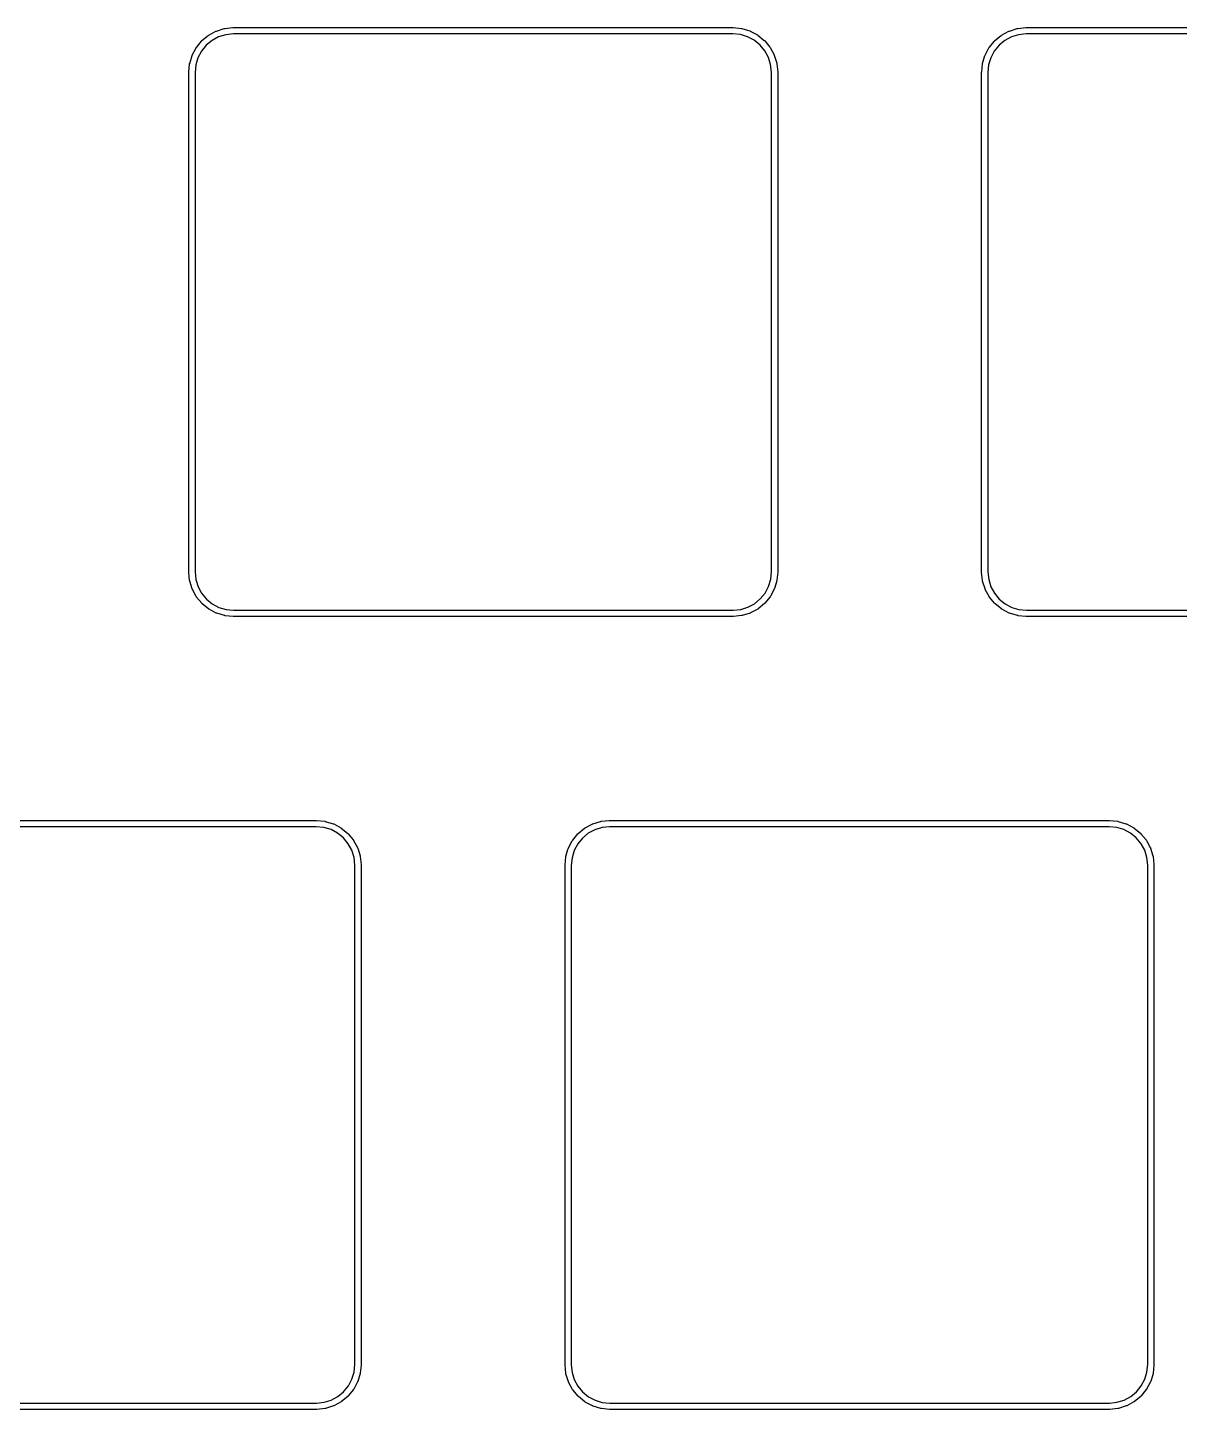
# Model space of a CAD drawing. Extents: x 18 to 369, y 6 to 139.
# Drawn here: x 286.32 to 313.99, y 72.27 to 105.47 of the extents above; entities that cross this region are included whole.
import ezdxf

# ---------------------------------------------------------------- set-up
doc = ezdxf.new("R2010")
doc.units = 0
doc.layers.add('BLACK', color=7, linetype='CONTINUOUS')

msp = doc.modelspace()

# ---------------------------------------------------------------- linework, layer by layer
at = {"layer": 'BLACK', "linetype": 'CONTINUOUS'}
for p, q in [((290.506, 105.157), (290.657, 105.281)), ((290.657, 105.282), (290.663, 105.286)), ((290.657, 105.281), (290.657, 105.282)), ((290.657, 105.281), (290.657, 105.281)), ((290.657, 105.281), (290.657, 105.281)), ((290.663, 105.286), (290.669, 105.289)), ((290.669, 105.289), (290.84, 105.382)), ((290.905, 105.247), (290.747, 105.161)), ((290.84, 105.382), (290.841, 105.383)), ((290.84, 105.382), (290.84, 105.382)), ((290.84, 105.382), (290.84, 105.382)), ((290.841, 105.383), (290.848, 105.385)), ((290.848, 105.385), (290.854, 105.388)), ((290.854, 105.388), (291.04, 105.446)), ((291.078, 105.3), (290.905, 105.247)), ((291.04, 105.446), (291.041, 105.446)), ((291.041, 105.446), (291.048, 105.447)), ((291.048, 105.447), (291.055, 105.449)), ((291.055, 105.449), (291.249, 105.469)), ((291.261, 105.319), (291.078, 105.3)), ((291.249, 105.469), (291.25, 105.469)), ((291.25, 105.469), (291.253, 105.469)), ((291.253, 105.469), (291.256, 105.469)), ((291.256, 105.469), (291.26, 105.469)), ((291.26, 105.469), (291.26, 105.469)), ((291.26, 105.469), (291.263, 105.469)), ((291.264, 105.319), (291.261, 105.319)), ((291.263, 105.469), (303.267, 105.469)), ((303.26, 105.319), (291.264, 105.319)), ((291.264, 105.319), (291.264, 105.319)), ((303.443, 105.301), (303.26, 105.319)), ((303.267, 105.469), (303.271, 105.469)), ((303.271, 105.469), (303.271, 105.469)), ((303.271, 105.469), (303.465, 105.45)), ((303.616, 105.249), (303.443, 105.301)), ((303.465, 105.45), (303.465, 105.45)), ((303.465, 105.45), (303.466, 105.45)), ((303.466, 105.45), (303.473, 105.448)), ((303.473, 105.448), (303.479, 105.447)), ((303.479, 105.447), (303.666, 105.391)), ((303.775, 105.165), (303.616, 105.249)), ((303.666, 105.391), (303.667, 105.39)), ((303.667, 105.39), (303.674, 105.388)), ((303.674, 105.388), (303.68, 105.385)), ((303.68, 105.385), (303.852, 105.293)), ((303.852, 105.293), (303.852, 105.293)), ((303.852, 105.293), (303.853, 105.293)), ((303.853, 105.293), (303.859, 105.289)), ((303.859, 105.289), (303.864, 105.285)), ((303.864, 105.285), (304.016, 105.162)), ((309.556, 105.157), (309.707, 105.281)), ((309.707, 105.282), (309.713, 105.286)), ((309.707, 105.281), (309.707, 105.282)), ((309.707, 105.281), (309.707, 105.281)), ((309.707, 105.281), (309.707, 105.281)), ((309.713, 105.286), (309.719, 105.289)), ((309.719, 105.289), (309.89, 105.382)), ((309.955, 105.247), (309.797, 105.161)), ((309.89, 105.382), (309.891, 105.383)), ((309.891, 105.383), (309.898, 105.385)), ((309.898, 105.385), (309.904, 105.388)), ((309.904, 105.388), (310.09, 105.446)), ((310.128, 105.3), (309.955, 105.247)), ((310.09, 105.446), (310.09, 105.446)), ((310.09, 105.446), (310.091, 105.446)), ((310.091, 105.446), (310.098, 105.447)), ((310.098, 105.447), (310.105, 105.449)), ((310.105, 105.449), (310.299, 105.469)), ((310.311, 105.319), (310.128, 105.3)), ((310.299, 105.469), (310.3, 105.469)), ((310.3, 105.469), (310.303, 105.469)), ((310.303, 105.469), (310.306, 105.469)), ((310.306, 105.469), (310.31, 105.469)), ((310.31, 105.469), (310.31, 105.469)), ((310.31, 105.469), (322.317, 105.469)), ((310.314, 105.319), (310.311, 105.319)), ((322.31, 105.319), (310.314, 105.319)), ((290.273, 104.811), (290.364, 104.983)), ((290.364, 104.983), (290.365, 104.984)), ((290.365, 104.984), (290.369, 104.989)), ((290.369, 104.989), (290.373, 104.995)), ((290.373, 104.995), (290.496, 105.146)), ((290.607, 105.046), (290.493, 104.906)), ((290.496, 105.146), (290.497, 105.147)), ((290.497, 105.147), (290.501, 105.152)), ((290.501, 105.152), (290.506, 105.157)), ((290.747, 105.161), (290.607, 105.046)), ((303.915, 105.05), (303.775, 105.165)), ((304.03, 104.911), (303.915, 105.05)), ((304.016, 105.162), (304.016, 105.161)), ((304.016, 105.161), (304.021, 105.157)), ((304.021, 105.157), (304.026, 105.152)), ((304.026, 105.152), (304.15, 105.001)), ((304.15, 105.001), (304.15, 105.001)), ((304.15, 105.001), (304.15, 105.001)), ((304.15, 105.001), (304.151, 105.001)), ((304.151, 105.001), (304.155, 104.995)), ((304.155, 104.995), (304.159, 104.989)), ((304.159, 104.989), (304.251, 104.818)), ((309.323, 104.811), (309.414, 104.983)), ((309.414, 104.983), (309.415, 104.984)), ((309.414, 104.983), (309.414, 104.983)), ((309.414, 104.983), (309.414, 104.983)), ((309.415, 104.984), (309.419, 104.989)), ((309.419, 104.989), (309.423, 104.995)), ((309.423, 104.995), (309.546, 105.146)), ((309.657, 105.046), (309.543, 104.906)), ((309.546, 105.146), (309.547, 105.147)), ((309.547, 105.147), (309.551, 105.152)), ((309.551, 105.152), (309.556, 105.157)), ((309.797, 105.161), (309.657, 105.046)), ((290.189, 104.402), (290.208, 104.596)), ((290.208, 104.597), (290.209, 104.604)), ((290.208, 104.596), (290.208, 104.597)), ((290.208, 104.596), (290.208, 104.596)), ((290.208, 104.596), (290.208, 104.596)), ((290.209, 104.604), (290.211, 104.61)), ((290.211, 104.61), (290.267, 104.797)), ((290.267, 104.797), (290.268, 104.798)), ((290.267, 104.797), (290.267, 104.797)), ((290.267, 104.797), (290.267, 104.797)), ((290.268, 104.798), (290.27, 104.804)), ((290.27, 104.804), (290.273, 104.811)), ((290.409, 104.747), (290.357, 104.574)), ((290.493, 104.906), (290.409, 104.747)), ((304.116, 104.753), (304.03, 104.911)), ((304.169, 104.58), (304.116, 104.753)), ((304.189, 104.397), (304.169, 104.58)), ((304.251, 104.818), (304.252, 104.817)), ((304.252, 104.817), (304.254, 104.81)), ((304.254, 104.81), (304.257, 104.804)), ((304.257, 104.804), (304.315, 104.618)), ((304.315, 104.618), (304.315, 104.617)), ((304.315, 104.617), (304.316, 104.61)), ((304.316, 104.61), (304.318, 104.603)), ((304.318, 104.603), (304.338, 104.409)), ((309.24, 104.409), (309.258, 104.596)), ((309.258, 104.597), (309.259, 104.604)), ((309.258, 104.596), (309.258, 104.597)), ((309.258, 104.596), (309.258, 104.596)), ((309.258, 104.596), (309.258, 104.596)), ((309.259, 104.604), (309.261, 104.61)), ((309.261, 104.61), (309.317, 104.797)), ((309.317, 104.797), (309.318, 104.798)), ((309.317, 104.797), (309.317, 104.797)), ((309.317, 104.797), (309.317, 104.797)), ((309.318, 104.798), (309.32, 104.804)), ((309.32, 104.804), (309.323, 104.811)), ((309.459, 104.747), (309.407, 104.574)), ((309.543, 104.906), (309.459, 104.747)), ((290.189, 104.398), (290.189, 104.402)), ((290.189, 104.402), (290.189, 104.402)), ((290.189, 92.3907), (290.189, 104.398)), ((290.357, 104.574), (290.339, 104.391)), ((290.339, 104.391), (290.339, 92.3946)), ((304.189, 104.394), (304.189, 104.397)), ((304.189, 92.398), (304.189, 104.394)), ((304.338, 104.409), (304.338, 104.408)), ((304.338, 104.408), (304.338, 104.405)), ((304.338, 104.405), (304.339, 104.402)), ((304.339, 104.402), (304.339, 104.398)), ((304.339, 104.398), (304.339, 104.398)), ((304.339, 104.398), (304.339, 104.395)), ((304.339, 104.395), (304.339, 104.395)), ((304.339, 104.395), (304.339, 104.394)), ((304.339, 104.394), (304.339, 92.3907)), ((309.239, 104.398), (309.24, 104.409)), ((309.239, 92.3943), (309.239, 104.398)), ((309.24, 104.409), (309.24, 104.409)), ((309.407, 104.574), (309.389, 104.391)), ((309.389, 104.391), (309.389, 92.3946)), ((290.189, 92.3906), (290.189, 92.3907)), ((290.189, 92.3871), (290.189, 92.3906)), ((290.189, 92.3839), (290.189, 92.3871)), ((290.189, 92.3806), (290.189, 92.3839)), ((290.189, 92.3795), (290.189, 92.3806)), ((290.209, 92.1854), (290.189, 92.3795)), ((290.339, 92.3946), (290.339, 92.3946)), ((290.339, 92.3946), (290.339, 92.3914)), ((290.339, 92.3914), (290.358, 92.2084)), ((304.171, 92.2147), (304.189, 92.398)), ((304.338, 92.3838), (304.319, 92.1928)), ((304.339, 92.3907), (304.338, 92.3838)), ((309.239, 92.3941), (309.239, 92.3943)), ((309.239, 92.3939), (309.239, 92.3941)), ((309.239, 92.3907), (309.239, 92.3939)), ((309.239, 92.3906), (309.239, 92.3907)), ((309.239, 92.3871), (309.239, 92.3906)), ((309.239, 92.3838), (309.239, 92.3871)), ((309.239, 92.3806), (309.239, 92.3838)), ((309.239, 92.3795), (309.239, 92.3806)), ((309.259, 92.1854), (309.239, 92.3795)), ((309.389, 92.3946), (309.389, 92.3914)), ((309.389, 92.3914), (309.408, 92.2084)), ((290.211, 92.1788), (290.209, 92.1854)), ((290.212, 92.1721), (290.211, 92.1788)), ((290.212, 92.1711), (290.212, 92.1721)), ((290.27, 91.9847), (290.212, 92.1711)), ((290.212, 92.1711), (290.212, 92.1711)), ((290.212, 92.1711), (290.212, 92.1711)), ((290.273, 91.9784), (290.27, 91.9847)), ((290.275, 91.9721), (290.273, 91.9784)), ((290.276, 91.9712), (290.275, 91.9721)), ((290.369, 91.7995), (290.276, 91.9712)), ((290.358, 92.2084), (290.411, 92.036)), ((290.411, 92.036), (290.497, 91.8773)), ((304.034, 91.8827), (304.118, 92.042)), ((304.118, 92.042), (304.171, 92.2147)), ((304.254, 91.9781), (304.163, 91.8058)), ((304.257, 91.9843), (304.254, 91.9781)), ((304.26, 91.9906), (304.257, 91.9843)), ((304.316, 92.1784), (304.26, 91.9916)), ((304.26, 91.9916), (304.26, 91.9916)), ((304.26, 91.9916), (304.26, 91.9916)), ((304.26, 91.9916), (304.26, 91.9906)), ((304.318, 92.1851), (304.316, 92.1784)), ((304.319, 92.1918), (304.318, 92.1851)), ((304.319, 92.1928), (304.319, 92.1918)), ((309.261, 92.1788), (309.259, 92.1854)), ((309.262, 92.1721), (309.261, 92.1788)), ((309.262, 92.1711), (309.262, 92.1721)), ((309.32, 91.9847), (309.262, 92.1711)), ((309.323, 91.9784), (309.32, 91.9847)), ((309.325, 91.9721), (309.323, 91.9784)), ((309.326, 91.9712), (309.325, 91.9721)), ((309.419, 91.7995), (309.326, 91.9712)), ((309.326, 91.9712), (309.326, 91.9712)), ((309.326, 91.9712), (309.326, 91.9712)), ((309.408, 92.2084), (309.461, 92.036)), ((309.461, 92.036), (309.547, 91.8773)), ((290.372, 91.7939), (290.369, 91.7995)), ((290.376, 91.7882), (290.372, 91.7939)), ((290.377, 91.7874), (290.376, 91.7882)), ((290.377, 91.7873), (290.377, 91.7874)), ((290.377, 91.7874), (290.377, 91.7874)), ((290.501, 91.637), (290.377, 91.7873)), ((290.497, 91.8773), (290.612, 91.7383)), ((290.506, 91.6322), (290.501, 91.637)), ((290.511, 91.6273), (290.506, 91.6322)), ((290.612, 91.7383), (290.752, 91.6242)), ((303.781, 91.6278), (303.92, 91.7428)), ((304.021, 91.6319), (303.871, 91.5075)), ((303.92, 91.7428), (304.034, 91.8827)), ((304.026, 91.6368), (304.021, 91.6319)), ((304.031, 91.6415), (304.026, 91.6368)), ((304.155, 91.7936), (304.031, 91.6423)), ((304.031, 91.6423), (304.031, 91.6423)), ((304.031, 91.6423), (304.031, 91.6423)), ((304.031, 91.6423), (304.031, 91.6415)), ((304.158, 91.7992), (304.155, 91.7936)), ((304.162, 91.8048), (304.158, 91.7992)), ((304.163, 91.8057), (304.162, 91.8048)), ((304.163, 91.8058), (304.163, 91.8057)), ((304.163, 91.8057), (304.163, 91.8057)), ((309.422, 91.7939), (309.419, 91.7995)), ((309.426, 91.7882), (309.422, 91.7939)), ((309.427, 91.7874), (309.426, 91.7882)), ((309.427, 91.7873), (309.427, 91.7874)), ((309.551, 91.637), (309.427, 91.7873)), ((309.427, 91.7873), (309.427, 91.7873)), ((309.547, 91.8773), (309.662, 91.7383)), ((309.556, 91.6322), (309.551, 91.637)), ((309.561, 91.6273), (309.556, 91.6322)), ((309.662, 91.7383), (309.802, 91.6242)), ((290.512, 91.6267), (290.511, 91.6273)), ((290.663, 91.5033), (290.512, 91.6267)), ((290.668, 91.4995), (290.663, 91.5033)), ((290.674, 91.4957), (290.668, 91.4995)), ((290.675, 91.4952), (290.674, 91.4957)), ((290.847, 91.4036), (290.675, 91.4952)), ((290.675, 91.4952), (290.675, 91.4952)), ((290.675, 91.4952), (290.675, 91.4952)), ((290.752, 91.6242), (290.911, 91.5395)), ((290.854, 91.401), (290.847, 91.4036)), ((290.86, 91.3983), (290.854, 91.401)), ((290.861, 91.398), (290.86, 91.3983)), ((291.048, 91.3416), (290.861, 91.398)), ((290.861, 91.398), (290.861, 91.398)), ((290.861, 91.398), (290.861, 91.398)), ((290.911, 91.5395), (291.084, 91.4873)), ((291.054, 91.3403), (291.048, 91.3416)), ((291.061, 91.3389), (291.054, 91.3403)), ((291.062, 91.3388), (291.061, 91.3389)), ((291.252, 91.3201), (291.062, 91.3388)), ((291.062, 91.3388), (291.062, 91.3388)), ((291.062, 91.3388), (291.062, 91.3388)), ((291.084, 91.4873), (291.267, 91.4693)), ((291.26, 91.3193), (291.252, 91.3201)), ((303.267, 91.3193), (291.26, 91.3193)), ((291.267, 91.4693), (303.263, 91.4693)), ((303.263, 91.4693), (303.266, 91.4694)), ((303.266, 91.4694), (303.449, 91.4886)), ((303.271, 91.3194), (303.267, 91.3194)), ((303.267, 91.3194), (303.267, 91.3193)), ((303.274, 91.3197), (303.271, 91.3194)), ((303.277, 91.3197), (303.274, 91.3197)), ((303.278, 91.3198), (303.277, 91.3197)), ((303.472, 91.3402), (303.278, 91.3198)), ((303.449, 91.4886), (303.622, 91.542)), ((303.479, 91.3415), (303.472, 91.3402)), ((303.486, 91.3428), (303.479, 91.3415)), ((303.487, 91.3431), (303.486, 91.3428)), ((303.673, 91.4008), (303.487, 91.3431)), ((303.622, 91.542), (303.781, 91.6278)), ((303.68, 91.4035), (303.673, 91.4008)), ((303.686, 91.406), (303.68, 91.4035)), ((303.687, 91.4065), (303.686, 91.406)), ((303.858, 91.4993), (303.687, 91.4065)), ((303.864, 91.5031), (303.858, 91.4993)), ((303.87, 91.5069), (303.864, 91.5031)), ((303.871, 91.5075), (303.87, 91.5069)), ((309.562, 91.6267), (309.561, 91.6273)), ((309.713, 91.5033), (309.562, 91.6267)), ((309.562, 91.6267), (309.562, 91.6267)), ((309.562, 91.6267), (309.562, 91.6267)), ((309.718, 91.4995), (309.713, 91.5033)), ((309.724, 91.4957), (309.718, 91.4995)), ((309.725, 91.4952), (309.724, 91.4957)), ((309.897, 91.4036), (309.725, 91.4952)), ((309.725, 91.4952), (309.725, 91.4952)), ((309.725, 91.4952), (309.725, 91.4952)), ((309.802, 91.6242), (309.961, 91.5395)), ((309.904, 91.401), (309.897, 91.4036)), ((309.91, 91.3983), (309.904, 91.401)), ((309.911, 91.398), (309.91, 91.3983)), ((310.098, 91.3416), (309.911, 91.398)), ((309.911, 91.398), (309.911, 91.398)), ((309.911, 91.398), (309.911, 91.398)), ((309.961, 91.5395), (310.134, 91.4873)), ((310.104, 91.3403), (310.098, 91.3416)), ((310.111, 91.3389), (310.104, 91.3403)), ((310.112, 91.3388), (310.111, 91.3389)), ((310.299, 91.3204), (310.112, 91.3388)), ((310.112, 91.3388), (310.112, 91.3388)), ((310.134, 91.4873), (310.317, 91.4693)), ((310.31, 91.3193), (310.299, 91.3204)), ((310.299, 91.3204), (310.299, 91.3204)), ((322.314, 91.3194), (310.31, 91.3193)), ((310.317, 91.4693), (322.313, 91.4693)), ((281.253, 86.4194), (293.257, 86.4193)), ((293.257, 86.4193), (293.261, 86.419)), ((293.261, 86.419), (293.261, 86.419)), ((293.261, 86.419), (293.455, 86.3999)), ((293.455, 86.3999), (293.455, 86.3999)), ((293.455, 86.3999), (293.456, 86.3998)), ((293.455, 86.3999), (293.455, 86.3999)), ((293.456, 86.3998), (293.463, 86.3984)), ((293.463, 86.3984), (293.469, 86.3971)), ((293.469, 86.3971), (293.656, 86.3407)), ((293.656, 86.3407), (293.657, 86.3404)), ((293.657, 86.3404), (293.664, 86.3377)), ((293.664, 86.3377), (293.67, 86.3351)), ((293.67, 86.3351), (293.842, 86.2435)), ((299.709, 86.2394), (299.88, 86.3322)), ((299.88, 86.3322), (299.881, 86.3327)), ((299.88, 86.3322), (299.88, 86.3322)), ((299.88, 86.3322), (299.88, 86.3322)), ((299.881, 86.3327), (299.888, 86.3352)), ((299.888, 86.3352), (299.894, 86.3379)), ((299.894, 86.3379), (300.08, 86.3956)), ((300.08, 86.3956), (300.081, 86.3959)), ((300.081, 86.3959), (300.088, 86.3972)), ((300.088, 86.3972), (300.095, 86.3985)), ((300.095, 86.3985), (300.289, 86.4189)), ((300.289, 86.4189), (300.29, 86.419)), ((300.29, 86.419), (300.293, 86.419)), ((300.293, 86.419), (300.296, 86.4193)), ((300.296, 86.4193), (300.3, 86.4193)), ((300.3, 86.4193), (300.3, 86.4194)), ((300.3, 86.4194), (300.303, 86.4194)), ((300.303, 86.4194), (312.307, 86.4194)), ((312.307, 86.4194), (312.311, 86.419)), ((312.311, 86.419), (312.311, 86.419)), ((312.311, 86.419), (312.505, 86.3999)), ((312.505, 86.3999), (312.505, 86.3999)), ((312.505, 86.3999), (312.505, 86.3999)), ((312.505, 86.3999), (312.506, 86.3998)), ((312.506, 86.3998), (312.513, 86.3984)), ((312.513, 86.3984), (312.519, 86.3971)), ((312.519, 86.3971), (312.706, 86.3407)), ((312.706, 86.3407), (312.706, 86.3407)), ((312.706, 86.3407), (312.706, 86.3407)), ((312.706, 86.3407), (312.707, 86.3404)), ((312.707, 86.3404), (312.714, 86.3377)), ((312.714, 86.3377), (312.72, 86.3351)), ((312.72, 86.3351), (312.892, 86.2435)), ((293.25, 86.2693), (281.254, 86.2694)), ((293.433, 86.2514), (293.25, 86.2693)), ((293.606, 86.1992), (293.433, 86.2514)), ((293.765, 86.1145), (293.606, 86.1992)), ((293.905, 86.0004), (293.765, 86.1145)), ((293.842, 86.2435), (293.843, 86.243)), ((293.843, 86.243), (293.849, 86.2392)), ((293.849, 86.2392), (293.854, 86.2354)), ((293.854, 86.2354), (294.006, 86.112)), ((294.02, 85.8614), (293.905, 86.0004)), ((294.006, 86.112), (294.006, 86.112)), ((294.006, 86.112), (294.006, 86.112)), ((294.006, 86.112), (294.006, 86.1114)), ((294.006, 86.1114), (294.011, 86.1065)), ((294.011, 86.1065), (294.016, 86.1017)), ((294.016, 86.1017), (294.14, 85.9514)), ((299.413, 85.9451), (299.536, 86.0964)), ((299.647, 85.9959), (299.533, 85.856)), ((299.536, 86.0964), (299.537, 86.0972)), ((299.537, 86.0972), (299.541, 86.102)), ((299.541, 86.102), (299.546, 86.1068)), ((299.546, 86.1068), (299.697, 86.2312)), ((299.787, 86.1109), (299.647, 85.9959)), ((299.697, 86.2318), (299.703, 86.2355)), ((299.697, 86.2312), (299.697, 86.2318)), ((299.697, 86.2312), (299.697, 86.2312)), ((299.697, 86.2312), (299.697, 86.2312)), ((299.703, 86.2355), (299.709, 86.2394)), ((299.945, 86.1967), (299.787, 86.1109)), ((300.118, 86.2501), (299.945, 86.1967)), ((300.301, 86.2693), (300.118, 86.2501)), ((300.304, 86.2694), (300.301, 86.2693)), ((312.3, 86.2694), (300.304, 86.2694)), ((300.304, 86.2694), (300.304, 86.2694)), ((312.483, 86.2514), (312.3, 86.2694)), ((312.656, 86.1992), (312.483, 86.2514)), ((312.815, 86.1145), (312.656, 86.1992)), ((312.955, 86.0005), (312.815, 86.1145)), ((312.892, 86.2435), (312.892, 86.2435)), ((312.892, 86.2435), (312.893, 86.243)), ((312.893, 86.243), (312.899, 86.2392)), ((312.899, 86.2392), (312.904, 86.2354)), ((312.904, 86.2354), (313.056, 86.112)), ((313.07, 85.8614), (312.955, 86.0005)), ((313.056, 86.112), (313.056, 86.1114)), ((313.056, 86.1114), (313.061, 86.1065)), ((313.061, 86.1065), (313.066, 86.1017)), ((313.066, 86.1017), (313.19, 85.9514)), ((294.106, 85.7027), (294.02, 85.8614)), ((294.159, 85.5303), (294.106, 85.7027)), ((294.14, 85.9514), (294.14, 85.9513)), ((294.14, 85.9513), (294.14, 85.9513)), ((294.14, 85.9513), (294.141, 85.9505)), ((294.141, 85.9505), (294.145, 85.9449)), ((294.145, 85.9449), (294.149, 85.9392)), ((294.149, 85.9392), (294.241, 85.7675)), ((294.241, 85.7675), (294.242, 85.7666)), ((294.242, 85.7666), (294.244, 85.7603)), ((294.244, 85.7603), (294.247, 85.754)), ((294.247, 85.754), (294.305, 85.5676)), ((299.251, 85.5603), (299.307, 85.7471)), ((299.307, 85.7471), (299.308, 85.7481)), ((299.308, 85.7481), (299.31, 85.7544)), ((299.31, 85.7544), (299.313, 85.7606)), ((299.313, 85.7606), (299.404, 85.933)), ((299.449, 85.6967), (299.397, 85.5239)), ((299.404, 85.933), (299.405, 85.9339)), ((299.404, 85.933), (299.404, 85.933)), ((299.404, 85.933), (299.404, 85.933)), ((299.405, 85.9339), (299.409, 85.9395)), ((299.409, 85.9395), (299.413, 85.9451)), ((299.533, 85.856), (299.449, 85.6967)), ((313.156, 85.7027), (313.07, 85.8614)), ((313.209, 85.5303), (313.156, 85.7027)), ((313.19, 85.9514), (313.19, 85.9514)), ((313.19, 85.9514), (313.19, 85.9513)), ((313.19, 85.9513), (313.191, 85.9505)), ((313.191, 85.9505), (313.195, 85.9448)), ((313.195, 85.9448), (313.199, 85.9392)), ((313.199, 85.9392), (313.291, 85.7676)), ((313.291, 85.7676), (313.291, 85.7675)), ((313.291, 85.7675), (313.291, 85.7675)), ((313.291, 85.7675), (313.292, 85.7666)), ((313.292, 85.7666), (313.294, 85.7603)), ((313.294, 85.7603), (313.297, 85.754)), ((313.297, 85.754), (313.355, 85.5676)), ((294.179, 85.3473), (294.159, 85.5303)), ((294.179, 85.3441), (294.179, 85.3473)), ((294.179, 73.3481), (294.179, 85.3441)), ((294.305, 85.5676), (294.305, 85.5676)), ((294.305, 85.5676), (294.305, 85.5676)), ((294.305, 85.5676), (294.305, 85.5666)), ((294.305, 85.5666), (294.306, 85.5599)), ((294.306, 85.5599), (294.308, 85.5533)), ((294.308, 85.5533), (294.328, 85.3592)), ((294.328, 85.3592), (294.328, 85.3581)), ((294.328, 85.3581), (294.328, 85.3548)), ((294.328, 85.3548), (294.329, 85.3516)), ((294.329, 85.3516), (294.329, 85.3481)), ((294.329, 85.3481), (294.329, 85.348)), ((294.329, 85.348), (294.329, 85.3449)), ((294.329, 85.3449), (294.329, 85.3446)), ((294.329, 85.3446), (294.329, 85.3443)), ((294.329, 85.3443), (294.329, 73.3407)), ((299.229, 85.3517), (299.248, 85.5459)), ((299.229, 85.3515), (299.229, 85.3517)), ((299.229, 85.348), (299.229, 85.3515)), ((299.229, 73.3407), (299.229, 85.348)), ((299.248, 85.5469), (299.249, 85.5536)), ((299.248, 85.5459), (299.248, 85.5469)), ((299.248, 85.5459), (299.248, 85.5459)), ((299.248, 85.5459), (299.248, 85.5459)), ((299.249, 85.5536), (299.251, 85.5603)), ((299.397, 85.5239), (299.379, 85.3408)), ((299.379, 85.3408), (299.379, 73.3446)), ((313.229, 85.3473), (313.209, 85.5303)), ((313.229, 85.3441), (313.229, 85.3473)), ((313.229, 73.3481), (313.229, 85.3441)), ((313.229, 85.3441), (313.229, 85.3441)), ((313.355, 85.5676), (313.355, 85.5666)), ((313.355, 85.5666), (313.356, 85.5599)), ((313.356, 85.5599), (313.358, 85.5533)), ((313.358, 85.5533), (313.378, 85.3592)), ((313.378, 85.3592), (313.378, 85.3581)), ((313.378, 85.3581), (313.378, 85.3548)), ((313.378, 85.3548), (313.379, 85.3516)), ((313.379, 85.3516), (313.379, 85.3481)), ((313.379, 85.3481), (313.379, 85.348)), ((313.379, 85.348), (313.379, 73.3407)), ((294.108, 72.992), (294.161, 73.1648)), ((294.161, 73.1648), (294.179, 73.3481)), ((294.306, 73.1284), (294.25, 72.9416)), ((294.308, 73.1351), (294.306, 73.1284)), ((294.309, 73.1418), (294.308, 73.1351)), ((294.327, 73.3296), (294.309, 73.1428)), ((294.309, 73.1428), (294.309, 73.1428)), ((294.309, 73.1428), (294.309, 73.1428)), ((294.309, 73.1428), (294.309, 73.1418)), ((294.329, 73.3407), (294.327, 73.3296)), ((294.327, 73.3296), (294.327, 73.3296)), ((299.229, 73.3405), (299.229, 73.3407)), ((299.229, 73.3371), (299.229, 73.3405)), ((299.229, 73.3338), (299.229, 73.3371)), ((299.229, 73.3306), (299.229, 73.3338)), ((299.229, 73.3295), (299.229, 73.3306)), ((299.249, 73.1354), (299.229, 73.3295)), ((299.251, 73.1288), (299.249, 73.1354)), ((299.252, 73.1221), (299.251, 73.1288)), ((299.252, 73.1211), (299.252, 73.1221)), ((299.31, 72.9347), (299.252, 73.1211)), ((299.379, 73.3446), (299.379, 73.3446)), ((299.379, 73.3446), (299.379, 73.3414)), ((299.379, 73.3414), (299.398, 73.1584)), ((299.398, 73.1584), (299.451, 72.986)), ((313.158, 72.992), (313.211, 73.1648)), ((313.211, 73.1648), (313.229, 73.3481)), ((313.356, 73.1284), (313.3, 72.9416)), ((313.358, 73.1351), (313.356, 73.1284)), ((313.359, 73.1418), (313.358, 73.1351)), ((313.377, 73.3296), (313.359, 73.1428)), ((313.359, 73.1428), (313.359, 73.1418)), ((313.379, 73.3407), (313.377, 73.3296)), ((313.377, 73.3296), (313.377, 73.3296)), ((293.91, 72.6928), (294.024, 72.8327)), ((294.145, 72.7436), (294.021, 72.5923)), ((294.024, 72.8327), (294.108, 72.992)), ((294.148, 72.7493), (294.145, 72.7436)), ((294.152, 72.7548), (294.148, 72.7493)), ((294.153, 72.7557), (294.152, 72.7548)), ((294.244, 72.9281), (294.153, 72.7558)), ((294.153, 72.7558), (294.153, 72.7557)), ((294.153, 72.7557), (294.153, 72.7557)), ((294.247, 72.9343), (294.244, 72.9281)), ((294.25, 72.9406), (294.247, 72.9343)), ((294.25, 72.9416), (294.25, 72.9406)), ((299.313, 72.9284), (299.31, 72.9347)), ((299.315, 72.9221), (299.313, 72.9284)), ((299.316, 72.9212), (299.315, 72.9221)), ((299.409, 72.7495), (299.316, 72.9212)), ((299.412, 72.7439), (299.409, 72.7495)), ((299.416, 72.7382), (299.412, 72.7439)), ((299.417, 72.7374), (299.416, 72.7382)), ((299.417, 72.7373), (299.417, 72.7374)), ((299.541, 72.587), (299.417, 72.7373)), ((299.417, 72.7373), (299.417, 72.7373)), ((299.451, 72.986), (299.537, 72.8273)), ((299.537, 72.8273), (299.652, 72.6882)), ((312.96, 72.6928), (313.074, 72.8327)), ((313.195, 72.7436), (313.071, 72.5923)), ((313.074, 72.8327), (313.158, 72.992)), ((313.198, 72.7493), (313.195, 72.7436)), ((313.202, 72.7548), (313.198, 72.7493)), ((313.203, 72.7557), (313.202, 72.7548)), ((313.294, 72.9281), (313.203, 72.7558)), ((313.203, 72.7558), (313.203, 72.7558)), ((313.203, 72.7558), (313.203, 72.7557)), ((313.297, 72.9344), (313.294, 72.9281)), ((313.3, 72.9406), (313.297, 72.9344)), ((313.3, 72.9416), (313.3, 72.9406)), ((281.257, 72.4194), (293.253, 72.4194)), ((293.253, 72.4194), (293.253, 72.4194)), ((293.253, 72.4194), (293.257, 72.4194)), ((293.257, 72.4194), (293.439, 72.4386)), ((293.439, 72.4386), (293.612, 72.492)), ((293.612, 72.492), (293.771, 72.5778)), ((293.848, 72.4493), (293.677, 72.3565)), ((293.771, 72.5778), (293.91, 72.6928)), ((293.854, 72.4532), (293.848, 72.4493)), ((293.86, 72.4569), (293.854, 72.4532)), ((293.861, 72.4575), (293.86, 72.4569)), ((294.011, 72.5819), (293.861, 72.4575)), ((294.016, 72.5867), (294.011, 72.5819)), ((294.021, 72.5915), (294.016, 72.5867)), ((294.021, 72.5923), (294.021, 72.5923)), ((294.021, 72.5923), (294.021, 72.5923)), ((294.021, 72.5923), (294.021, 72.5915)), ((299.546, 72.5822), (299.541, 72.587)), ((299.551, 72.5773), (299.546, 72.5822)), ((299.552, 72.5767), (299.551, 72.5773)), ((299.703, 72.4533), (299.552, 72.5767)), ((299.552, 72.5767), (299.552, 72.5767)), ((299.552, 72.5767), (299.552, 72.5767)), ((299.652, 72.6882), (299.792, 72.5742)), ((299.708, 72.4495), (299.703, 72.4533)), ((299.714, 72.4457), (299.708, 72.4495)), ((299.715, 72.4452), (299.714, 72.4457)), ((299.887, 72.3536), (299.715, 72.4452)), ((299.715, 72.4452), (299.715, 72.4452)), ((299.715, 72.4452), (299.715, 72.4452)), ((299.792, 72.5742), (299.951, 72.4895)), ((299.951, 72.4895), (300.124, 72.4373)), ((300.124, 72.4373), (300.307, 72.4193)), ((300.307, 72.4193), (312.303, 72.4194)), ((312.303, 72.4194), (312.307, 72.4194)), ((312.307, 72.4194), (312.489, 72.4386)), ((312.489, 72.4386), (312.662, 72.492)), ((312.662, 72.492), (312.821, 72.5778)), ((312.898, 72.4493), (312.727, 72.3565)), ((312.821, 72.5778), (312.96, 72.6928)), ((312.904, 72.4531), (312.898, 72.4493)), ((312.91, 72.4569), (312.904, 72.4531)), ((312.911, 72.4575), (312.91, 72.4569)), ((313.061, 72.5819), (312.911, 72.4575)), ((312.911, 72.4575), (312.911, 72.4575)), ((312.911, 72.4575), (312.911, 72.4575)), ((313.066, 72.5867), (313.061, 72.5819)), ((313.071, 72.5915), (313.066, 72.5867)), ((313.071, 72.5923), (313.071, 72.5923)), ((313.071, 72.5923), (313.071, 72.5923)), ((313.071, 72.5923), (313.071, 72.5915)), ((293.254, 72.2694), (281.25, 72.2694)), ((293.257, 72.2694), (293.254, 72.2694)), ((293.261, 72.2694), (293.257, 72.2694)), ((293.257, 72.2694), (293.257, 72.2694)), ((293.264, 72.2697), (293.261, 72.2694)), ((293.267, 72.2697), (293.264, 72.2697)), ((293.268, 72.2698), (293.267, 72.2697)), ((293.462, 72.2902), (293.268, 72.2698)), ((293.469, 72.2916), (293.462, 72.2902)), ((293.476, 72.2928), (293.469, 72.2916)), ((293.477, 72.2931), (293.476, 72.2928)), ((293.663, 72.3508), (293.477, 72.2931)), ((293.477, 72.2931), (293.477, 72.2931)), ((293.477, 72.2931), (293.477, 72.2931)), ((293.67, 72.3535), (293.663, 72.3508)), ((293.676, 72.356), (293.67, 72.3535)), ((293.677, 72.3565), (293.676, 72.356)), ((299.894, 72.351), (299.887, 72.3536)), ((299.9, 72.3483), (299.894, 72.351)), ((299.901, 72.348), (299.9, 72.3483)), ((300.088, 72.2916), (299.901, 72.348)), ((299.901, 72.348), (299.901, 72.348)), ((299.901, 72.348), (299.901, 72.348)), ((300.094, 72.2903), (300.088, 72.2916)), ((300.101, 72.2889), (300.094, 72.2903)), ((300.102, 72.2887), (300.101, 72.2889)), ((300.296, 72.2697), (300.102, 72.2887)), ((300.3, 72.2693), (300.296, 72.2697)), ((300.296, 72.2697), (300.296, 72.2697)), ((312.304, 72.2694), (300.3, 72.2693)), ((312.307, 72.2694), (312.304, 72.2694)), ((312.304, 72.2694), (312.304, 72.2694)), ((312.304, 72.2694), (312.304, 72.2694)), ((312.311, 72.2694), (312.307, 72.2694)), ((312.307, 72.2694), (312.307, 72.2694)), ((312.314, 72.2697), (312.311, 72.2694)), ((312.317, 72.2697), (312.314, 72.2697)), ((312.318, 72.2698), (312.317, 72.2697)), ((312.512, 72.2902), (312.318, 72.2698)), ((312.519, 72.2916), (312.512, 72.2902)), ((312.526, 72.2928), (312.519, 72.2916)), ((312.527, 72.2931), (312.526, 72.2928)), ((312.713, 72.3508), (312.527, 72.2931)), ((312.527, 72.2931), (312.527, 72.2931)), ((312.72, 72.3535), (312.713, 72.3508)), ((312.726, 72.356), (312.72, 72.3535)), ((312.727, 72.3565), (312.726, 72.356)), ((312.727, 72.3565), (312.727, 72.3565)), ((312.727, 72.3565), (312.727, 72.3565))]:
    msp.add_line(p, q, dxfattribs=at)

doc.saveas('drawing.dxf')
